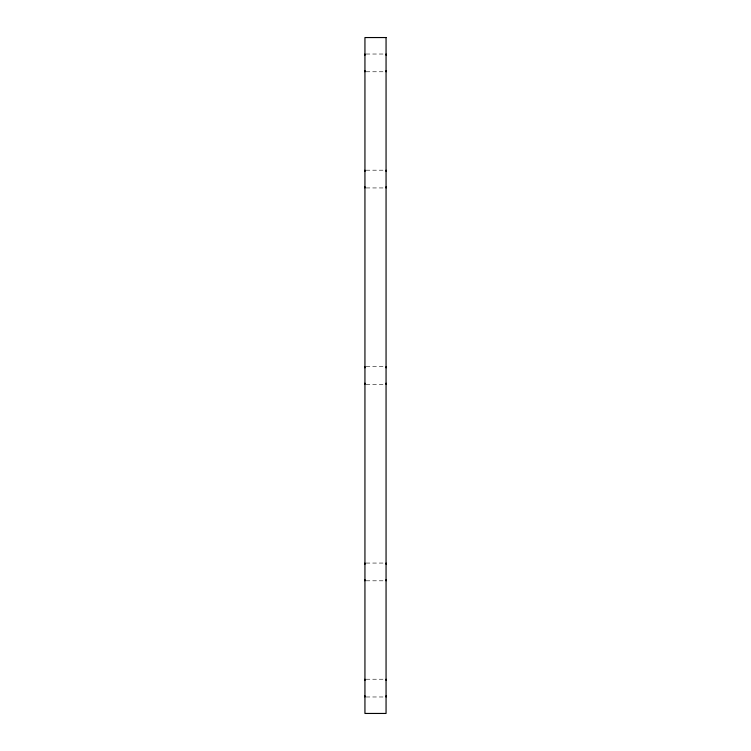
<?xml version="1.0" encoding="UTF-8"?>
<svg xmlns="http://www.w3.org/2000/svg" width="751" height="751" viewBox="0 0 751 751"><rect width="100%" height="100%" fill="white"/><g stroke="black" fill="none" stroke-linecap="round" stroke-linejoin="round"><path stroke-width="0.56" stroke-dasharray="3.75 2.82" d="M366.113 54.025L386.061 54.025M366.113 71.767L386.061 71.767M366.113 170.195L386.061 170.195M366.113 187.938L386.061 187.938M366.113 366.629L384.887 366.629M366.113 384.371L386.061 384.371M366.113 563.062L386.061 563.062M366.113 580.805L386.061 580.805M366.113 679.233L386.061 679.233M366.113 696.975L386.061 696.975"/><path stroke-width="1.13" d="M364.939 696.975L364.939 695.783M364.939 680.425L364.939 679.233M364.939 580.805L364.939 579.612M364.939 564.254L364.939 563.062M364.939 384.371L364.939 383.179M364.939 367.821L364.939 366.629M364.939 187.938L364.939 186.746M364.939 171.388L364.939 170.195M364.939 71.767L364.939 70.575M364.939 55.217L364.939 54.025M386.061 696.975L386.061 695.783M386.061 680.425L386.061 679.233M386.061 580.805L386.061 579.612M386.061 564.254L386.061 563.062M386.061 384.371L386.061 383.179M386.061 367.821L386.061 366.629M386.061 187.938L386.061 186.746M386.061 171.388L386.061 170.195M386.061 71.767L386.061 70.575M386.061 55.217L386.061 54.025M386.061 37.55L364.939 37.55L364.939 713.45L386.061 713.45L386.061 37.55"/></g></svg>
